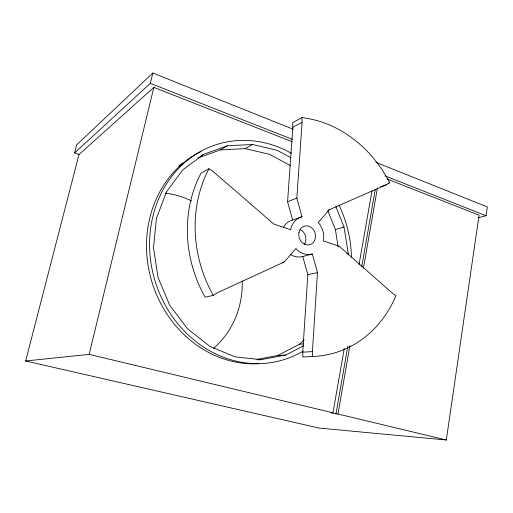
<?xml version="1.0" encoding="UTF-8"?>
<svg xmlns="http://www.w3.org/2000/svg" width="513" height="513" viewBox="0 0 513 513"><rect width="100%" height="100%" fill="white"/><g stroke="black" fill="none" stroke-linecap="round" stroke-linejoin="round"><path stroke-width="0.77" d="M348.16 254.974L348.263 253.377L344.011 227.041L335.874 206.579M290.127 254.288A18.949 16.288 73.4 0 0 302.779 256.506L307.838 274.737L302.728 352.194L302.939 357.01L312.641 356.503L312.417 351.591L317.489 272.595L312.34 253.999A19.327 16.506 73.5 0 1 295.86 248.542L284.324 261.951L217.268 292.82L213.267 295.379L205.136 297.187A118.702 102.234 73.4 0 1 201.064 173.131L208.99 168.726L213.119 171.528L273.769 223.995L290.64 229.741A19.327 16.506 73.5 0 1 302.016 216.749L296.841 198.089L302.08 122.28L301.868 117.637L292.641 122.754L292.84 127.314L287.575 201.699L292.647 219.994A18.949 16.288 73.4 0 0 283.253 227.592M478.34 217.685L486.087 215.742L487.35 206.963L375.843 162.313M292.307 141.787L153.855 87.39L79.021 154.49L25.65 360.979L319.009 428.054L446.316 439.987L479.071 215.159L386.949 178.966M344.319 348.25L332.963 412.811L330.975 412.689L335.977 413.888L337.977 414.017L349.943 345.461M363.422 268.241L377.453 187.867M359.004 264.791L372.021 190.778M335.977 413.888L347.833 346.147M361.761 266.593L375.279 189.406M25.65 360.979L89.159 354.368L153.855 87.39M79.021 154.49L74.565 152.964L150.322 83.35L152.836 73.013L293.333 129.276M74.565 152.964L76.661 144.878L152.836 73.013M301.868 117.637A121.087 103.626 73.5 0 1 389.694 182.673L386.584 184.654L329.218 209.766L318.297 222.462A19.327 16.506 73.5 0 1 323.402 240.918L339.317 246.343L392.541 293.333L395.927 295.635A121.087 103.626 73.5 0 1 312.641 356.503M257.013 359.369L277.693 355.503L299.541 344.21L304.164 339.824M290.903 157.748L277.187 150.328L252.55 144.499L227.432 145.756L203.539 154.336L182.654 169.989L166.469 191.836L156.427 218.416L153.502 247.741L158.042 277.495L169.713 305.254L187.514 328.814L209.907 346.397L235.044 356.856L260.957 359.69L285.779 355.034L303.741 345.698M200.827 155.971L203.539 154.336M198.23 157.889L220.334 149.924L227.432 145.756M220.334 149.924L245.118 148.629L252.55 144.499M292.84 127.314L302.08 122.28M287.575 201.699L296.841 198.089M388.206 183.199L389.694 182.673M380.652 186.745L386.584 184.654M292.647 219.994L302.016 216.749M327.717 210.279L329.218 209.766M338.17 246.881L335.393 229.619L344.011 227.041M302.779 256.506L312.34 253.999M282.028 262.547L284.324 261.951M346.814 253.736L348.263 253.377M307.838 274.737L317.489 272.595M299.541 344.21L303.337 343.909M302.728 352.194L312.417 351.591M277.693 355.503L285.779 355.034M257.847 359.85L260.957 359.69M245.118 148.629L269.44 154.298L290.384 165.539M89.159 354.368L332.963 412.811M337.977 414.017L446.316 439.987M150.322 83.35L292.519 139.414M384.84 175.818L486.087 215.742M328.019 211.106L335.393 229.619M165.257 193.125A88.121 82.779 70.7 0 1 191.67 200.993M242.239 280.868A88.121 82.779 70.7 0 1 213.466 348.487M178.723 166.09A110.705 98.483 72.8 0 1 182.423 163.083M303.138 351.052A112.7 99.759 72.9 0 1 149.796 251.755A112.7 99.759 72.9 0 1 291.313 153.233M339.176 205.489A112.7 99.759 72.9 0 1 351.437 257.366M258.77 363.672A111.693 99.118 72.9 0 1 150.893 278.328A111.693 99.118 72.9 0 1 201.051 151.515M213.267 295.379A121.087 103.626 73.5 0 1 208.99 168.726M300.143 229.587A9.478 8.144 73.4 0 1 304.28 244.502M298.938 232.652A9.664 8.253 73.5 0 0 309.756 244.695A9.664 8.253 73.5 0 0 312.712 228.836A9.664 8.253 73.5 0 0 298.938 232.652"/></g></svg>
